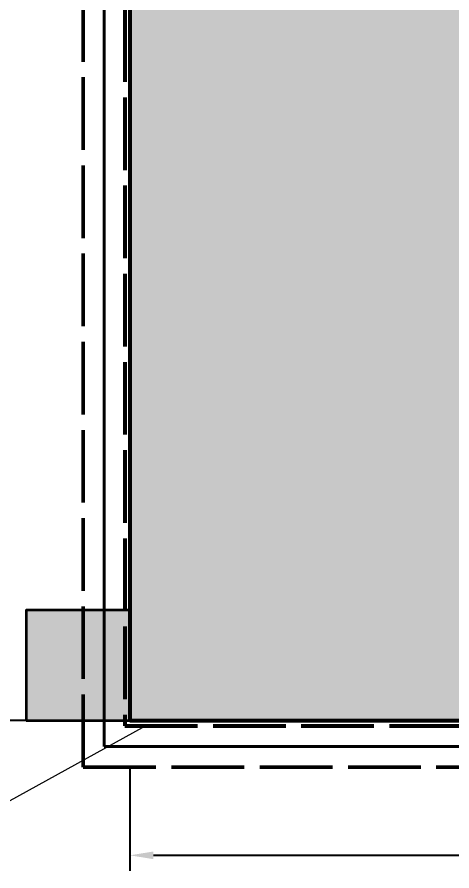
# Model space of a CAD drawing. Header units: millimetres. Extents: x -1348 to 4055, y -1079 to 3281.
# Drawn here: x -153 to 438, y -205 to 957 of the extents above; entities that cross this region are included whole.
import ezdxf

# ---------------------------------------------------------------- set-up
doc = ezdxf.new("R2010")
doc.units = ezdxf.units.MM
doc.linetypes.add('DASH_99_21', pattern=[119.944444, 98.777778, -21.166667])
for name, color, linetype in [('DIMENSIONS', 7, 'Continuous'), ('GEOFAB', 5, 'Continuous'), ('LEADERS', 7, 'Continuous'), ('MODULE_ART', 7, 'Continuous'), ('PIPES', 7, 'Continuous'), ('TANK', 7, 'Continuous')]:
    doc.layers.add(name, color=color, linetype=linetype)
doc.styles.add('ARIAL', font='arial.ttf')
doc.dimstyles.get("Standard").update_dxf_attribs({"dimtxt": 2.5, "dimasz": 2.5, "dimexe": 1.25, "dimexo": 0.625, "dimtad": 1, "dimcen": 2.5, "dimazin": 3, "dimtfac": 1, "dimtmove": 0, "dimatfit": 3})

# ---------------------------------------------------------------- blocks, each defined once
blk = doc.blocks.new('atlancube_face')
at = {"true_color": 0x000000}
blk.add_solid([(-1.8, -1.8), (1151.8, -1.8), (-1.8, 781.8), (1151.8, 781.8)], dxfattribs=at)

msp = doc.modelspace()

# ---------------------------------------------------------------- linework, layer by layer
at = {"layer": 'GEOFAB', "color": 5, "linetype": 'DASH_99_21', "lineweight": 50}
for q in [(-63.5, 2088.2), (3513.5, -63.5)]:
    msp.add_line((-63.5, -63.5), q, dxfattribs=at)
at = {"layer": 'GEOFAB', "color": 6, "lineweight": 40}
for q in [(-35.3, 2060), (3485.3, -35.3)]:
    msp.add_line((-35.3, -35.3), q, dxfattribs=at)
at = {"layer": 'GEOFAB', "color": 5, "linetype": 'DASH_99_21', "lineweight": 53}
msp.add_lwpolyline([(-7.1, -7.1), (3457.1, -7.1), (3457.1, 1567.1), (-7.1, 1567.1)], close=True, dxfattribs=at)
at = {"layer": 'LEADERS', "lineweight": 18}
msp.add_line((-190.5, -124.2), (21.2, -7.1), dxfattribs=at)
at = {"layer": 'PIPES', "lineweight": 35}
msp.add_lwpolyline([(-141.1, 0), (0, 0), (0, 150), (-141.1, 150)], close=True, dxfattribs=at)
at = {"layer": 'PIPES', "true_color": 0xbfbfbf}
msp.add_solid([(-141.1, 0), (0, 0), (-141.1, 150), (0, 150)], dxfattribs=at)
at = {"layer": 'TANK', "lineweight": 53}
msp.add_lwpolyline([(0, 0), (3450, 0), (3450, 1560), (0, 1560)], close=True, dxfattribs=at)

# ---------------------------------------------------------------- block references
at = {"layer": 'MODULE_ART'}
for p in [(0, 780), (0, 0)]:
    msp.add_blockref('atlancube_face', p, dxfattribs=at)

# ---------------------------------------------------------------- dimensions: what is measured, and where the dimension line sits
at = {"layer": 'DIMENSIONS'}
for base, p2 in [((-1220.8, 0), (-63.5, 3000)), ((-1079.6, 0), (-63.5, 3000)), ((-656.3, 0), (-63.5, 1560))]:
    msp.add_linear_dim(base=base, p1=(-63.5, 0), p2=p2, angle=90, dimstyle='Standard', override={"dimtxt": 40.414222, "dimasz": 31.75, "dimexe": 21.166667, "dimexo": 0, "dimgap": 17.638889, "dimtad": 1, "dimtih": 0, "dimtoh": 0, "dimdec": 0, "dimtxsty": 'ARIAL', "dimclrd": 7, "dimclre": 7, "dimclrt": 7}, dxfattribs=at).render()
msp.add_linear_dim(base=(0, -183.4), p1=(0, -63.5), p2=(3450, -63.5), dimstyle='Standard', override={"dimtxt": 40.414222, "dimasz": 31.75, "dimexe": 21.166667, "dimexo": 0, "dimgap": 17.638889, "dimtad": 1, "dimtih": 0, "dimtoh": 0, "dimdec": 0, "dimtxsty": 'ARIAL', "dimclrd": 7, "dimclre": 7, "dimclrt": 7}, dxfattribs=at).render()

doc.saveas('drawing.dxf')
